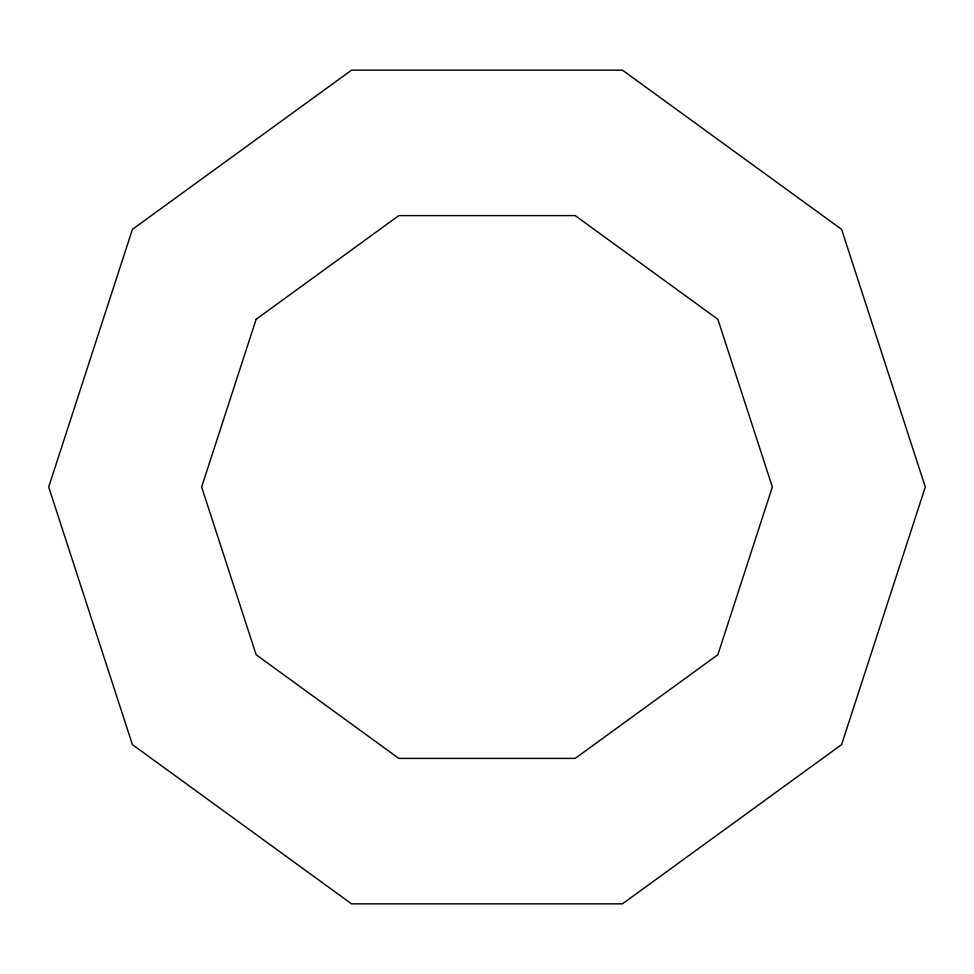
<?xml version="1.0" encoding="UTF-8"?>
<svg xmlns="http://www.w3.org/2000/svg" width="974" height="974" viewBox="0 0 974 974"><rect width="100%" height="100%" fill="white"/><g stroke="black" fill="none" stroke-linecap="round" stroke-linejoin="round"><path stroke-width="1.46" d="M132.403 229.377L48.7 487L132.403 744.623L351.553 903.848L622.447 903.848L841.597 744.623L925.3 487L841.597 229.377L622.447 70.152L351.553 70.152L132.403 229.377M256.138 319.277L201.642 487L256.138 654.723L398.816 758.393L575.184 758.393L717.862 654.723L772.358 487L717.862 319.277L575.184 215.607L398.816 215.607L256.138 319.277"/></g></svg>
